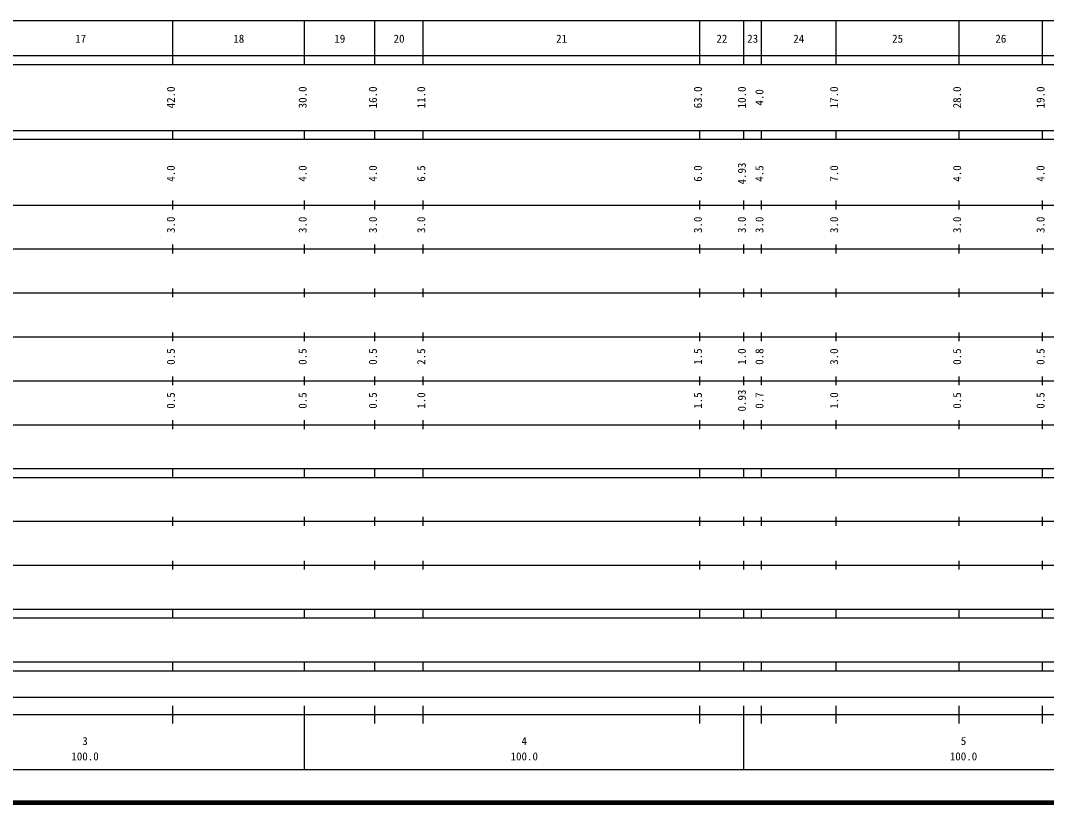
# Model space of a CAD drawing. Units: millimetres on the paper, enlarged 1000 times. Extents: x 40000 to 680000, y 20000 to 380000.
# Drawn here: x 303312 to 536894, y 20000 to 198000 of the extents above; entities that cross this region are included whole.
import ezdxf
from ezdxf.enums import TextEntityAlignment as Align

# ---------------------------------------------------------------- set-up
doc = ezdxf.new("R2010")
doc.units = ezdxf.units.MM
doc.header["$LTSCALE"] = 1000
doc.layers.add('M-TTL', color=2, linetype='Continuous', lineweight=140)
doc.layers.add('M-TTL-BAND', color=7, linetype='Continuous', lineweight=25)
doc.styles.add('ＭＳ ゴシック', font='')
doc.styles.get('ＭＳ ゴシック').set_extended_font_data('MS Gothic')

msp = doc.modelspace()

# ---------------------------------------------------------------- linework, layer by layer
at = {"layer": 'M-TTL'}
msp.add_line((40000, 20000), (680000, 20000), dxfattribs=at)
at = {"layer": 'M-TTL-BAND'}
for p, q in [((68000, 198000), (579000, 198000)), ((338000, 188000), (338000, 198000)), ((368000, 188000), (368000, 198000)), ((384000, 188000), (384000, 198000)), ((395000, 188000), (395000, 198000)), ((458000, 188000), (458000, 198000)), ((468000, 188000), (468000, 198000)), ((472000, 188000), (472000, 198000)), ((489000, 188000), (489000, 198000)), ((517000, 188000), (517000, 198000)), ((536000, 188000), (536000, 198000)), ((40000, 190000), (579000, 190000)), ((40000, 188000), (579000, 188000)), ((40000, 173000), (579000, 173000)), ((338000, 171000), (338000, 173000)), ((368000, 171000), (368000, 173000)), ((384000, 171000), (384000, 173000)), ((395000, 171000), (395000, 173000)), ((458000, 171000), (458000, 173000)), ((468000, 171000), (468000, 173000)), ((472000, 171000), (472000, 173000)), ((489000, 171000), (489000, 173000)), ((517000, 171000), (517000, 173000)), ((536000, 171000), (536000, 173000)), ((40000, 171000), (579000, 171000)), ((338000, 155000), (338000, 157000)), ((368000, 155000), (368000, 157000)), ((384000, 155000), (384000, 157000)), ((395000, 155000), (395000, 157000)), ((458000, 155000), (458000, 157000)), ((468000, 155000), (468000, 157000)), ((472000, 155000), (472000, 157000)), ((489000, 155000), (489000, 157000)), ((517000, 155000), (517000, 157000)), ((536000, 155000), (536000, 157000)), ((40000, 156000), (579000, 156000)), ((46000, 146000), (579000, 146000)), ((338000, 145000), (338000, 147000)), ((368000, 145000), (368000, 147000)), ((384000, 145000), (384000, 147000)), ((395000, 145000), (395000, 147000)), ((458000, 145000), (458000, 147000)), ((468000, 145000), (468000, 147000)), ((472000, 145000), (472000, 147000)), ((489000, 145000), (489000, 147000)), ((517000, 145000), (517000, 147000)), ((536000, 145000), (536000, 147000)), ((52000, 136000), (579000, 136000)), ((338000, 135000), (338000, 137000)), ((368000, 135000), (368000, 137000)), ((384000, 135000), (384000, 137000)), ((395000, 135000), (395000, 137000)), ((458000, 135000), (458000, 137000)), ((468000, 135000), (468000, 137000)), ((472000, 135000), (472000, 137000)), ((489000, 135000), (489000, 137000)), ((517000, 135000), (517000, 137000)), ((536000, 135000), (536000, 137000)), ((338000, 125000), (338000, 127000)), ((368000, 125000), (368000, 127000)), ((384000, 125000), (384000, 127000)), ((395000, 125000), (395000, 127000)), ((458000, 125000), (458000, 127000)), ((468000, 125000), (468000, 127000)), ((472000, 125000), (472000, 127000)), ((489000, 125000), (489000, 127000)), ((517000, 125000), (517000, 127000)), ((536000, 125000), (536000, 127000)), ((46000, 126000), (579000, 126000)), ((338000, 115000), (338000, 117000)), ((368000, 115000), (368000, 117000)), ((384000, 115000), (384000, 117000)), ((395000, 115000), (395000, 117000)), ((458000, 115000), (458000, 117000)), ((468000, 115000), (468000, 117000)), ((472000, 115000), (472000, 117000)), ((489000, 115000), (489000, 117000)), ((517000, 115000), (517000, 117000)), ((536000, 115000), (536000, 117000)), ((52000, 116000), (579000, 116000)), ((46000, 106000), (579000, 106000)), ((338000, 105000), (338000, 107000)), ((368000, 105000), (368000, 107000)), ((384000, 105000), (384000, 107000)), ((395000, 105000), (395000, 107000)), ((458000, 105000), (458000, 107000)), ((468000, 105000), (468000, 107000)), ((472000, 105000), (472000, 107000)), ((489000, 105000), (489000, 107000)), ((517000, 105000), (517000, 107000)), ((536000, 105000), (536000, 107000)), ((40000, 96000), (579000, 96000)), ((338000, 94000), (338000, 96000)), ((368000, 94000), (368000, 96000)), ((384000, 94000), (384000, 96000)), ((395000, 94000), (395000, 96000)), ((458000, 94000), (458000, 96000)), ((468000, 94000), (468000, 96000)), ((472000, 94000), (472000, 96000)), ((489000, 94000), (489000, 96000)), ((517000, 94000), (517000, 96000)), ((536000, 94000), (536000, 96000)), ((40000, 94000), (579000, 94000)), ((338000, 83000), (338000, 85000)), ((368000, 83000), (368000, 85000)), ((384000, 83000), (384000, 85000)), ((395000, 83000), (395000, 85000)), ((458000, 83000), (458000, 85000)), ((468000, 83000), (468000, 85000)), ((472000, 83000), (472000, 85000)), ((489000, 83000), (489000, 85000)), ((517000, 83000), (517000, 85000)), ((536000, 83000), (536000, 85000)), ((49000, 84000), (579000, 84000)), ((338000, 73000), (338000, 75000)), ((368000, 73000), (368000, 75000)), ((384000, 73000), (384000, 75000)), ((395000, 73000), (395000, 75000)), ((458000, 73000), (458000, 75000)), ((468000, 73000), (468000, 75000)), ((472000, 73000), (472000, 75000)), ((489000, 73000), (489000, 75000)), ((517000, 73000), (517000, 75000)), ((536000, 73000), (536000, 75000)), ((40000, 74000), (579000, 74000)), ((40000, 64000), (579000, 64000)), ((338000, 62000), (338000, 64000)), ((368000, 62000), (368000, 64000)), ((384000, 62000), (384000, 64000)), ((395000, 62000), (395000, 64000)), ((458000, 62000), (458000, 64000)), ((468000, 62000), (468000, 64000)), ((472000, 62000), (472000, 64000)), ((489000, 62000), (489000, 64000)), ((517000, 62000), (517000, 64000)), ((536000, 62000), (536000, 64000)), ((40000, 62000), (579000, 62000)), ((40000, 52000), (579000, 52000)), ((338000, 50000), (338000, 52000)), ((368000, 50000), (368000, 52000)), ((384000, 50000), (384000, 52000)), ((395000, 50000), (395000, 52000)), ((458000, 50000), (458000, 52000)), ((468000, 50000), (468000, 52000)), ((472000, 50000), (472000, 52000)), ((489000, 50000), (489000, 52000)), ((517000, 50000), (517000, 52000)), ((536000, 50000), (536000, 52000)), ((40000, 50000), (579000, 50000)), ((71000, 44000), (565000, 44000)), ((40000, 40000), (579000, 40000)), ((338000, 38000), (338000, 42000)), ((368000, 27500), (368000, 42000)), ((384000, 38000), (384000, 42000)), ((395000, 38000), (395000, 42000)), ((458000, 38000), (458000, 42000)), ((468000, 27500), (468000, 42000)), ((472000, 38000), (472000, 42000)), ((489000, 38000), (489000, 42000)), ((517000, 38000), (517000, 42000)), ((536000, 38000), (536000, 42000)), ((68000, 27500), (579000, 27500))]:
    msp.add_line(p, q, dxfattribs=at)

# ---------------------------------------------------------------- texts
at = {"layer": 'M-TTL-BAND', "style": 'ＭＳ ゴシック'}
for s, p in [('17', (317000, 192405)), ('18', (353000, 192405)), ('19', (376000, 192405)), ('20', (389500, 192405)), ('21', (426500, 192405)), ('22', (463000, 192405)), ('23', (470000, 192405)), ('24', (480500, 192405)), ('25', (503000, 192405)), ('26', (526500, 192405)), ('3', (318000, 32523)), ('4', (418000, 32523)), ('5', (518000, 32523)), ('100.0', (318000, 29033)), ('100.0', (418000, 29033)), ('100.0', (518000, 29033))]:
    msp.add_text(s, height=1833, dxfattribs=at).set_placement(p, align=Align.BOTTOM_CENTER)
for s, p in [('42.0', (339000, 180500)), ('30.0', (369000, 180500)), ('16.0', (385000, 180500)), ('11.0', (396000, 180500)), ('63.0', (459000, 180500)), ('10.0', (469000, 180500)), ('4.0', (473000, 180500)), ('17.0', (490000, 180500)), ('28.0', (518000, 180500)), ('19.0', (537000, 180500)), ('4.0', (339000, 163174)), ('4.0', (369000, 163174)), ('4.0', (385000, 163174)), ('6.5', (396000, 163174)), ('6.0', (459000, 163174)), ('4.93', (469000, 163174)), ('4.5', (473000, 163174)), ('7.0', (490000, 163174)), ('4.0', (518000, 163174)), ('4.0', (537000, 163174)), ('3.0', (339000, 151500)), ('3.0', (369000, 151500)), ('3.0', (385000, 151500)), ('3.0', (396000, 151500)), ('3.0', (459000, 151500)), ('3.0', (469000, 151500)), ('3.0', (473000, 151500)), ('3.0', (490000, 151500)), ('3.0', (518000, 151500)), ('3.0', (537000, 151500)), ('0.5', (339000, 121500)), ('0.5', (369000, 121500)), ('0.5', (385000, 121500)), ('2.5', (396000, 121500)), ('1.5', (459000, 121500)), ('1.0', (469000, 121500)), ('0.8', (473000, 121500)), ('3.0', (490000, 121500)), ('0.5', (518000, 121500)), ('0.5', (537000, 121500)), ('0.5', (339000, 111500)), ('0.5', (369000, 111500)), ('0.5', (385000, 111500)), ('1.0', (396000, 111500)), ('1.5', (459000, 111500)), ('0.93', (469000, 111500)), ('0.7', (473000, 111500)), ('1.0', (490000, 111500)), ('0.5', (518000, 111500)), ('0.5', (537000, 111500))]:
    msp.add_text(s, height=1833, rotation=90, dxfattribs=at).set_placement(p, align=Align.BOTTOM_CENTER)

doc.saveas('drawing.dxf')
